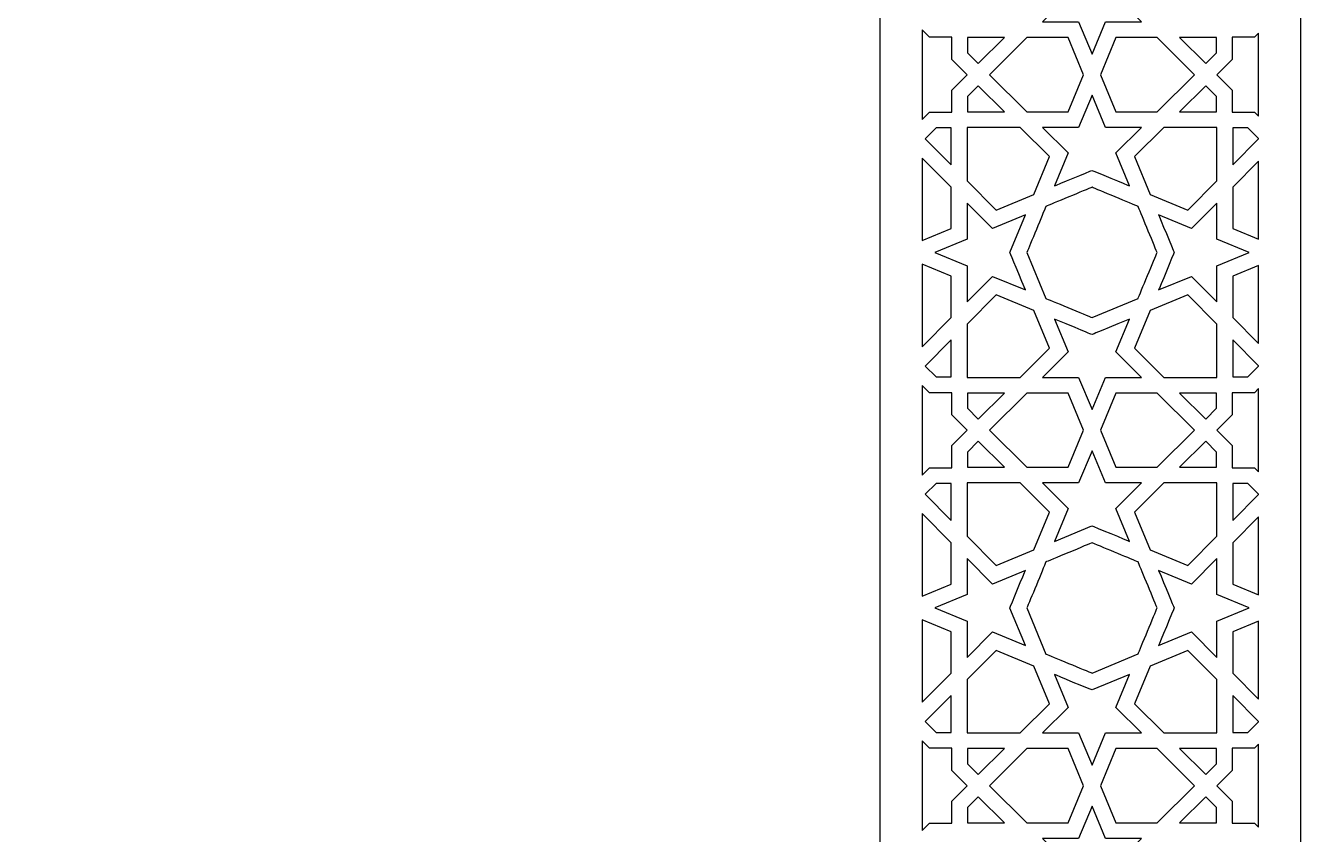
# Model space of a CAD drawing. Header units: millimetres. Extents: x -71 to 71, y -100 to 100.
# Drawn here: x 0 to 71.5, y -44.5 to 0.9 of the extents above; entities that cross this region are included whole.
import ezdxf

# ---------------------------------------------------------------- set-up
doc = ezdxf.new("R2010")
doc.units = ezdxf.units.MM
doc.header["$MEASUREMENT"] = 0
doc.layers.add('layer 1', color=7, linetype='Continuous')

msp = doc.modelspace()

# ---------------------------------------------------------------- linework, layer by layer
at = {"layer": 'layer 1', "color": 250}
for points, knots in [([(71.4703, 100.1536), (71.4703, 100.1536), (-71.4375, 100.1536), (-71.4375, 100.1536), (-71.4375, 100.1536), (-71.4375, 100.1536), (-71.4375, -99.8361), (-71.4375, -99.8361), (-71.4375, -99.8361), (-71.4375, -99.8361), (-47.8871, -99.8361), (-47.8871, -99.8361), (-47.8871, -99.8361), (-47.8871, -99.8361), (-47.8871, 29.4887), (-47.8871, 29.4887), (-47.8871, 29.4887), (-47.8871, 38.6786), (-43.8667, 47.1615), (-36.8563, 52.7622), (-36.8563, 52.7622), (-23.6283, 63.3317), (-10.5375, 62.4029), (0.0166, 75.0503), (0.0166, 75.0503), (10.5703, 62.4029), (23.6608, 63.3317), (36.8893, 52.7622), (36.8893, 52.7622), (43.8993, 47.1615), (47.9199, 38.6789), (47.9199, 29.4887), (47.9199, 29.4887), (47.9199, 29.4887), (47.9199, -99.8361), (47.9199, -99.8361), (47.9199, -99.8361), (47.9199, -99.8361), (71.4703, -99.8361), (71.4703, -99.8361), (71.4703, -99.8361), (71.4703, -99.8361), (71.4703, 100.1536), (71.4703, 100.1536)], [0, 0, 0, 0, 0.0833333, 0.0833333, 0.0833333, 0.0833333, 0.1666667, 0.1666667, 0.1666667, 0.1666667, 0.25, 0.25, 0.25, 0.25, 0.3333333, 0.3333333, 0.3333333, 0.3333333, 0.4166667, 0.4166667, 0.4166667, 0.4166667, 0.5, 0.5, 0.5, 0.5, 0.5833333, 0.5833333, 0.5833333, 0.5833333, 0.6666667, 0.6666667, 0.6666667, 0.6666667, 0.75, 0.75, 0.75, 0.75, 0.8333333, 0.8333333, 0.8333333, 0.8333333, 1, 1, 1, 1]), ([(60.5353, 1.0633), (60.5353, 1.0633), (59.7856, -0.7458), (59.7856, -0.7458), (59.7856, -0.7458), (59.7856, -0.7458), (59.0363, 1.0633), (59.0363, 1.0633), (59.0363, 1.0633), (59.0363, 1.0633), (57.0152, 1.0633), (57.0152, 1.0633), (57.0152, 1.0633), (57.0152, 1.0633), (58.4468, 2.4878), (58.4468, 2.4878), (58.4468, 2.4878), (58.4468, 2.4878), (57.6806, 4.3339), (57.6806, 4.3339), (57.6806, 4.3339), (57.7575, 4.3021), (59.7179, 3.4819), (59.7997, 3.4675), (59.7997, 3.4675), (59.8978, 3.5087), (61.788, 4.2912), (61.891, 4.3339), (61.891, 4.3339), (61.891, 4.3339), (61.1247, 2.4878), (61.1247, 2.4878), (61.1247, 2.4878), (61.1247, 2.4878), (62.556, 1.0633), (62.556, 1.0633), (62.556, 1.0633), (62.556, 1.0633), (60.5353, 1.0633), (60.5353, 1.0633)], [0, 0, 0, 0, 0.0909091, 0.0909091, 0.0909091, 0.0909091, 0.1818182, 0.1818182, 0.1818182, 0.1818182, 0.2727273, 0.2727273, 0.2727273, 0.2727273, 0.3636364, 0.3636364, 0.3636364, 0.3636364, 0.4545455, 0.4545455, 0.4545455, 0.4545455, 0.5454545, 0.5454545, 0.5454545, 0.5454545, 0.6363636, 0.6363636, 0.6363636, 0.6363636, 0.7272727, 0.7272727, 0.7272727, 0.7272727, 0.8181818, 0.8181818, 0.8181818, 0.8181818, 1, 1, 1, 1]), ([(52.789, -1.8979), (52.789, -1.8979), (51.9218, -2.7573), (51.9218, -2.7573), (51.9218, -2.7573), (51.9218, -2.7573), (51.9218, -3.9998), (51.9218, -3.9998), (51.9218, -3.9998), (51.9218, -3.9998), (50.6794, -3.9998), (50.6794, -3.9998), (50.6794, -3.9998), (50.6794, -3.9998), (50.2719, -4.4108), (50.2719, -4.4108), (50.2719, -4.4108), (50.2719, -4.4108), (50.2719, 0.6149), (50.2719, 0.6149), (50.2719, 0.6149), (50.2719, 0.6149), (50.6794, 0.2039), (50.6794, 0.2039), (50.6794, 0.2039), (50.6794, 0.2039), (51.9218, 0.2039), (51.9218, 0.2039), (51.9218, 0.2039), (51.9218, 0.2039), (51.9218, -1.0396), (51.9218, -1.0396), (51.9218, -1.0396), (51.9218, -1.0396), (52.789, -1.8979), (52.789, -1.8979)], [0, 0, 0, 0, 0.1, 0.1, 0.1, 0.1, 0.2, 0.2, 0.2, 0.2, 0.3, 0.3, 0.3, 0.3, 0.4, 0.4, 0.4, 0.4, 0.5, 0.5, 0.5, 0.5, 0.6, 0.6, 0.6, 0.6, 0.7, 0.7, 0.7, 0.7, 0.8, 0.8, 0.8, 0.8, 1, 1, 1, 1]), ([(52.8038, 0.181), (52.8038, 0.181), (54.8799, 0.181), (54.8799, 0.181), (54.8799, 0.181), (54.8799, 0.181), (53.4137, -1.2777), (53.4137, -1.2777), (53.4137, -1.2777), (53.4137, -1.2777), (52.8038, -0.672), (52.8038, -0.672), (52.8038, -0.672), (52.8038, -0.672), (52.8038, 0.181), (52.8038, 0.181)], [0, 0, 0, 0, 0.2, 0.2, 0.2, 0.2, 0.4, 0.4, 0.4, 0.4, 0.6, 0.6, 0.6, 0.6, 1, 1, 1, 1]), ([(58.4475, 0.181), (58.4475, 0.181), (59.309, -1.8986), (59.309, -1.8986), (59.309, -1.8986), (59.309, -1.8986), (58.4475, -3.9779), (58.4475, -3.9779), (58.4475, -3.9779), (58.4475, -3.9779), (56.1301, -3.9779), (56.1301, -3.9779), (56.1301, -3.9779), (56.1301, -3.9779), (54.0403, -1.8986), (54.0403, -1.8986), (54.0403, -1.8986), (54.0403, -1.8986), (56.1301, 0.181), (56.1301, 0.181), (56.1301, 0.181), (56.1301, 0.181), (58.4475, 0.181), (58.4475, 0.181)], [0, 0, 0, 0, 0.1428571, 0.1428571, 0.1428571, 0.1428571, 0.2857143, 0.2857143, 0.2857143, 0.2857143, 0.4285714, 0.4285714, 0.4285714, 0.4285714, 0.5714286, 0.5714286, 0.5714286, 0.5714286, 0.7142857, 0.7142857, 0.7142857, 0.7142857, 1, 1, 1, 1]), ([(61.124, -3.9779), (61.124, -3.9779), (60.2626, -1.8986), (60.2626, -1.8986), (60.2626, -1.8986), (60.2626, -1.8986), (61.124, 0.181), (61.124, 0.181), (61.124, 0.181), (61.124, 0.181), (63.4414, 0.181), (63.4414, 0.181), (63.4414, 0.181), (63.4414, 0.181), (65.5313, -1.8986), (65.5313, -1.8986), (65.5313, -1.8986), (65.5313, -1.8986), (63.4414, -3.9779), (63.4414, -3.9779), (63.4414, -3.9779), (63.4414, -3.9779), (61.124, -3.9779), (61.124, -3.9779)], [0, 0, 0, 0, 0.1428571, 0.1428571, 0.1428571, 0.1428571, 0.2857143, 0.2857143, 0.2857143, 0.2857143, 0.4285714, 0.4285714, 0.4285714, 0.4285714, 0.5714286, 0.5714286, 0.5714286, 0.5714286, 0.7142857, 0.7142857, 0.7142857, 0.7142857, 1, 1, 1, 1]), ([(66.7674, 0.181), (66.7674, 0.181), (66.7674, -0.672), (66.7674, -0.672), (66.7674, -0.672), (66.7674, -0.672), (66.1564, -1.2777), (66.1564, -1.2777), (66.1564, -1.2777), (66.1564, -1.2777), (64.6913, 0.181), (64.6913, 0.181), (64.6913, 0.181), (64.6913, 0.181), (66.7674, 0.181), (66.7674, 0.181)], [0, 0, 0, 0, 0.2, 0.2, 0.2, 0.2, 0.4, 0.4, 0.4, 0.4, 0.6, 0.6, 0.6, 0.6, 1, 1, 1, 1]), ([(66.7822, -1.8979), (66.7822, -1.8979), (67.6487, -1.0396), (67.6487, -1.0396), (67.6487, -1.0396), (67.6487, -1.0396), (67.6487, 0.2039), (67.6487, 0.2039), (67.6487, 0.2039), (67.6487, 0.2039), (68.8926, 0.2039), (68.8926, 0.2039), (68.8926, 0.2039), (68.8926, 0.2039), (69.1187, 0.4325), (69.1187, 0.4325), (69.1187, 0.4325), (69.1187, 0.4325), (69.1187, -4.2291), (69.1187, -4.2291), (69.1187, -4.2291), (69.1187, -4.2291), (68.8926, -3.9998), (68.8926, -3.9998), (68.8926, -3.9998), (68.8926, -3.9998), (67.6487, -3.9998), (67.6487, -3.9998), (67.6487, -3.9998), (67.6487, -3.9998), (67.6487, -2.7573), (67.6487, -2.7573), (67.6487, -2.7573), (67.6487, -2.7573), (66.7822, -1.8979), (66.7822, -1.8979)], [0, 0, 0, 0, 0.1, 0.1, 0.1, 0.1, 0.2, 0.2, 0.2, 0.2, 0.3, 0.3, 0.3, 0.3, 0.4, 0.4, 0.4, 0.4, 0.5, 0.5, 0.5, 0.5, 0.6, 0.6, 0.6, 0.6, 0.7, 0.7, 0.7, 0.7, 0.8, 0.8, 0.8, 0.8, 1, 1, 1, 1]), ([(52.8038, -3.9779), (52.8038, -3.9779), (52.8038, -3.1238), (52.8038, -3.1238), (52.8038, -3.1238), (52.8038, -3.1238), (53.4137, -2.5192), (53.4137, -2.5192), (53.4137, -2.5192), (53.4137, -2.5192), (54.8799, -3.9779), (54.8799, -3.9779), (54.8799, -3.9779), (54.8799, -3.9779), (52.8038, -3.9779), (52.8038, -3.9779)], [0, 0, 0, 0, 0.2, 0.2, 0.2, 0.2, 0.4, 0.4, 0.4, 0.4, 0.6, 0.6, 0.6, 0.6, 1, 1, 1, 1]), ([(64.6913, -3.9779), (64.6913, -3.9779), (66.1564, -2.5192), (66.1564, -2.5192), (66.1564, -2.5192), (66.1564, -2.5192), (66.7674, -3.1238), (66.7674, -3.1238), (66.7674, -3.1238), (66.7674, -3.1238), (66.7674, -3.9779), (66.7674, -3.9779), (66.7674, -3.9779), (66.7674, -3.9779), (64.6913, -3.9779), (64.6913, -3.9779)], [0, 0, 0, 0, 0.2, 0.2, 0.2, 0.2, 0.4, 0.4, 0.4, 0.4, 0.6, 0.6, 0.6, 0.6, 1, 1, 1, 1]), ([(59.7704, -7.2637), (59.6829, -7.3007), (57.7705, -8.0938), (57.6806, -8.1308), (57.6806, -8.1308), (57.6806, -8.1308), (58.4468, -6.2837), (58.4468, -6.2837), (58.4468, -6.2837), (58.4468, -6.2837), (57.0152, -4.8591), (57.0152, -4.8591), (57.0152, -4.8591), (57.0152, -4.8591), (59.0363, -4.8591), (59.0363, -4.8591), (59.0363, -4.8591), (59.0363, -4.8591), (59.7856, -3.0501), (59.7856, -3.0501), (59.7856, -3.0501), (59.7856, -3.0501), (60.5353, -4.8591), (60.5353, -4.8591), (60.5353, -4.8591), (60.5353, -4.8591), (62.556, -4.8591), (62.556, -4.8591), (62.556, -4.8591), (62.556, -4.8591), (61.1247, -6.2837), (61.1247, -6.2837), (61.1247, -6.2837), (61.1247, -6.2837), (61.891, -8.1308), (61.891, -8.1308), (61.891, -8.1308), (61.8123, -8.0984), (59.8547, -7.2778), (59.7704, -7.2637)], [0, 0, 0, 0, 0.0909091, 0.0909091, 0.0909091, 0.0909091, 0.1818182, 0.1818182, 0.1818182, 0.1818182, 0.2727273, 0.2727273, 0.2727273, 0.2727273, 0.3636364, 0.3636364, 0.3636364, 0.3636364, 0.4545455, 0.4545455, 0.4545455, 0.4545455, 0.5454545, 0.5454545, 0.5454545, 0.5454545, 0.6363636, 0.6363636, 0.6363636, 0.6363636, 0.7272727, 0.7272727, 0.7272727, 0.7272727, 0.8181818, 0.8181818, 0.8181818, 0.8181818, 1, 1, 1, 1]), ([(51.9, -4.8807), (51.9, -4.8807), (51.9, -6.9571), (51.9, -6.9571), (51.9, -6.9571), (51.9, -6.9571), (50.4412, -5.4917), (50.4412, -5.4917), (50.4412, -5.4917), (50.4412, -5.4917), (51.0466, -4.8807), (51.0466, -4.8807), (51.0466, -4.8807), (51.0466, -4.8807), (51.9, -4.8807), (51.9, -4.8807)], [0, 0, 0, 0, 0.2, 0.2, 0.2, 0.2, 0.4, 0.4, 0.4, 0.4, 0.6, 0.6, 0.6, 0.6, 1, 1, 1, 1]), ([(56.5284, -8.6067), (56.5284, -8.6067), (54.4142, -9.4837), (54.4142, -9.4837), (54.4142, -9.4837), (54.4142, -9.4837), (52.7808, -7.8436), (52.7808, -7.8436), (52.7808, -7.8436), (52.7808, -7.8436), (52.7808, -4.8591), (52.7808, -4.8591), (52.7808, -4.8591), (52.7808, -4.8591), (55.7668, -4.8591), (55.7668, -4.8591), (55.7668, -4.8591), (55.7668, -4.8591), (57.4068, -6.4911), (57.4068, -6.4911), (57.4068, -6.4911), (57.4068, -6.4911), (56.5284, -8.6067), (56.5284, -8.6067)], [0, 0, 0, 0, 0.1428571, 0.1428571, 0.1428571, 0.1428571, 0.2857143, 0.2857143, 0.2857143, 0.2857143, 0.4285714, 0.4285714, 0.4285714, 0.4285714, 0.5714286, 0.5714286, 0.5714286, 0.5714286, 0.7142857, 0.7142857, 0.7142857, 0.7142857, 1, 1, 1, 1]), ([(63.0417, -8.6067), (63.0417, -8.6067), (62.1644, -6.4911), (62.1644, -6.4911), (62.1644, -6.4911), (62.1644, -6.4911), (63.8048, -4.8591), (63.8048, -4.8591), (63.8048, -4.8591), (63.8048, -4.8591), (66.7893, -4.8591), (66.7893, -4.8591), (66.7893, -4.8591), (66.7893, -4.8591), (66.7893, -7.8436), (66.7893, -7.8436), (66.7893, -7.8436), (66.7893, -7.8436), (65.1574, -9.4837), (65.1574, -9.4837), (65.1574, -9.4837), (65.1574, -9.4837), (63.0417, -8.6067), (63.0417, -8.6067)], [0, 0, 0, 0, 0.1428571, 0.1428571, 0.1428571, 0.1428571, 0.2857143, 0.2857143, 0.2857143, 0.2857143, 0.4285714, 0.4285714, 0.4285714, 0.4285714, 0.5714286, 0.5714286, 0.5714286, 0.5714286, 0.7142857, 0.7142857, 0.7142857, 0.7142857, 1, 1, 1, 1]), ([(67.6716, -4.8807), (67.6716, -4.8807), (68.5246, -4.8807), (68.5246, -4.8807), (68.5246, -4.8807), (68.5246, -4.8807), (69.1187, -5.4804), (69.1187, -5.4804), (69.1187, -5.4804), (69.1187, -5.4804), (69.1187, -5.5023), (69.1187, -5.5023), (69.1187, -5.5023), (69.1187, -5.5023), (67.6716, -6.9571), (67.6716, -6.9571), (67.6716, -6.9571), (67.6716, -6.9571), (67.6716, -4.8807), (67.6716, -4.8807)], [0, 0, 0, 0, 0.1666667, 0.1666667, 0.1666667, 0.1666667, 0.3333333, 0.3333333, 0.3333333, 0.3333333, 0.5, 0.5, 0.5, 0.5, 0.6666667, 0.6666667, 0.6666667, 0.6666667, 1, 1, 1, 1]), ([(50.2719, -11.1993), (50.2719, -11.1993), (50.2719, -6.5712), (50.2719, -6.5712), (50.2719, -6.5712), (50.2719, -6.5712), (51.9, -8.207), (51.9, -8.207), (51.9, -8.207), (51.9, -8.207), (51.9, -10.5244), (51.9, -10.5244), (51.9, -10.5244), (51.9, -10.5244), (50.2719, -11.1993), (50.2719, -11.1993)], [0, 0, 0, 0, 0.2, 0.2, 0.2, 0.2, 0.4, 0.4, 0.4, 0.4, 0.6, 0.6, 0.6, 0.6, 1, 1, 1, 1]), ([(69.1187, -6.7525), (69.1187, -6.7525), (69.1187, -11.1245), (69.1187, -11.1245), (69.1187, -11.1245), (69.1187, -11.1245), (67.6716, -10.5244), (67.6716, -10.5244), (67.6716, -10.5244), (67.6716, -10.5244), (67.6716, -8.207), (67.6716, -8.207), (67.6716, -8.207), (67.6716, -8.207), (69.1187, -6.7525), (69.1187, -6.7525)], [0, 0, 0, 0, 0.2, 0.2, 0.2, 0.2, 0.4, 0.4, 0.4, 0.4, 0.6, 0.6, 0.6, 0.6, 1, 1, 1, 1]), ([(62.3658, -14.4448), (62.3658, -14.4448), (59.7856, -15.5145), (59.7856, -15.5145), (59.7856, -15.5145), (59.5542, -15.4185), (57.2781, -14.4745), (57.204, -14.4438), (57.204, -14.4438), (57.204, -14.4438), (56.1329, -11.859), (56.1329, -11.859), (56.1329, -11.859), (56.2917, -11.4935), (57.0477, -9.6675), (57.1983, -9.2847), (57.1983, -9.2847), (57.4566, -9.1768), (59.5013, -8.3291), (59.7856, -8.2123), (59.7856, -8.2123), (60.0728, -8.3298), (62.0995, -9.1704), (62.369, -9.2833), (62.369, -9.2833), (62.4484, -9.4844), (63.2262, -11.3548), (63.4361, -11.8628), (63.4361, -11.8628), (63.3183, -12.15), (62.4822, -14.1668), (62.3658, -14.4448)], [0, 0, 0, 0, 0.1111111, 0.1111111, 0.1111111, 0.1111111, 0.2222222, 0.2222222, 0.2222222, 0.2222222, 0.3333333, 0.3333333, 0.3333333, 0.3333333, 0.4444444, 0.4444444, 0.4444444, 0.4444444, 0.5555556, 0.5555556, 0.5555556, 0.5555556, 0.6666667, 0.6666667, 0.6666667, 0.6666667, 0.7777778, 0.7777778, 0.7777778, 0.7777778, 1, 1, 1, 1]), ([(50.9722, -11.8628), (50.9722, -11.8628), (52.7808, -11.1146), (52.7808, -11.1146), (52.7808, -11.1146), (52.7808, -11.1146), (52.7808, -9.0925), (52.7808, -9.0925), (52.7808, -9.0925), (52.7808, -9.0925), (54.2054, -10.5237), (54.2054, -10.5237), (54.2054, -10.5237), (54.2054, -10.5237), (56.0529, -9.7575), (56.0529, -9.7575), (56.0529, -9.7575), (56.0529, -9.7575), (55.1804, -11.8625), (55.1804, -11.8625), (55.1804, -11.8625), (55.1804, -11.8625), (55.4877, -12.6047), (56.0529, -13.9679), (56.0529, -13.9679), (56.0529, -13.9679), (54.2054, -13.2031), (54.2054, -13.2031), (54.2054, -13.2031), (54.2054, -13.2031), (52.7808, -14.6332), (52.7808, -14.6332), (52.7808, -14.6332), (52.7808, -14.6332), (52.7808, -12.6121), (52.7808, -12.6121), (52.7808, -12.6121), (52.7808, -12.6121), (50.9722, -11.8628), (50.9722, -11.8628)], [0, 0, 0, 0, 0.0909091, 0.0909091, 0.0909091, 0.0909091, 0.1818182, 0.1818182, 0.1818182, 0.1818182, 0.2727273, 0.2727273, 0.2727273, 0.2727273, 0.3636364, 0.3636364, 0.3636364, 0.3636364, 0.4545455, 0.4545455, 0.4545455, 0.4545455, 0.5454545, 0.5454545, 0.5454545, 0.5454545, 0.6363636, 0.6363636, 0.6363636, 0.6363636, 0.7272727, 0.7272727, 0.7272727, 0.7272727, 0.8181818, 0.8181818, 0.8181818, 0.8181818, 1, 1, 1, 1]), ([(68.598, -11.8628), (68.598, -11.8628), (66.7893, -12.6121), (66.7893, -12.6121), (66.7893, -12.6121), (66.7893, -12.6121), (66.7893, -14.6332), (66.7893, -14.6332), (66.7893, -14.6332), (66.7893, -14.6332), (65.3648, -13.2027), (65.3648, -13.2027), (65.3648, -13.2027), (65.3648, -13.2027), (63.5187, -13.9679), (63.5187, -13.9679), (63.5187, -13.9679), (63.5519, -13.8881), (64.3707, -11.9334), (64.3851, -11.848), (64.3851, -11.848), (64.3449, -11.7531), (63.5603, -9.8584), (63.5187, -9.7575), (63.5187, -9.7575), (63.5187, -9.7575), (65.3648, -10.5237), (65.3648, -10.5237), (65.3648, -10.5237), (65.3648, -10.5237), (66.7893, -9.0925), (66.7893, -9.0925), (66.7893, -9.0925), (66.7893, -9.0925), (66.7893, -11.1146), (66.7893, -11.1146), (66.7893, -11.1146), (66.7893, -11.1146), (68.598, -11.8628), (68.598, -11.8628)], [0, 0, 0, 0, 0.0909091, 0.0909091, 0.0909091, 0.0909091, 0.1818182, 0.1818182, 0.1818182, 0.1818182, 0.2727273, 0.2727273, 0.2727273, 0.2727273, 0.3636364, 0.3636364, 0.3636364, 0.3636364, 0.4545455, 0.4545455, 0.4545455, 0.4545455, 0.5454545, 0.5454545, 0.5454545, 0.5454545, 0.6363636, 0.6363636, 0.6363636, 0.6363636, 0.7272727, 0.7272727, 0.7272727, 0.7272727, 0.8181818, 0.8181818, 0.8181818, 0.8181818, 1, 1, 1, 1]), ([(50.2719, -17.1542), (50.2719, -17.1542), (50.2719, -12.5275), (50.2719, -12.5275), (50.2719, -12.5275), (50.2719, -12.5275), (51.9, -13.2009), (51.9, -13.2009), (51.9, -13.2009), (51.9, -13.2009), (51.9, -15.5183), (51.9, -15.5183), (51.9, -15.5183), (51.9, -15.5183), (50.2719, -17.1542), (50.2719, -17.1542)], [0, 0, 0, 0, 0.2, 0.2, 0.2, 0.2, 0.4, 0.4, 0.4, 0.4, 0.6, 0.6, 0.6, 0.6, 1, 1, 1, 1]), ([(69.1187, -12.6023), (69.1187, -12.6023), (69.1187, -16.9739), (69.1187, -16.9739), (69.1187, -16.9739), (69.1187, -16.9739), (67.6716, -15.5183), (67.6716, -15.5183), (67.6716, -15.5183), (67.6716, -15.5183), (67.6716, -13.2009), (67.6716, -13.2009), (67.6716, -13.2009), (67.6716, -13.2009), (69.1187, -12.6023), (69.1187, -12.6023)], [0, 0, 0, 0, 0.2, 0.2, 0.2, 0.2, 0.4, 0.4, 0.4, 0.4, 0.6, 0.6, 0.6, 0.6, 1, 1, 1, 1]), ([(56.5302, -15.1204), (56.5302, -15.1204), (57.4068, -17.2353), (57.4068, -17.2353), (57.4068, -17.2353), (57.4068, -17.2353), (55.7668, -18.8676), (55.7668, -18.8676), (55.7668, -18.8676), (55.7668, -18.8676), (52.7808, -18.8676), (52.7808, -18.8676), (52.7808, -18.8676), (52.7808, -18.8676), (52.7808, -15.8831), (52.7808, -15.8831), (52.7808, -15.8831), (52.7808, -15.8831), (54.4142, -14.2427), (54.4142, -14.2427), (54.4142, -14.2427), (54.4142, -14.2427), (56.5302, -15.1204), (56.5302, -15.1204)], [0, 0, 0, 0, 0.1428571, 0.1428571, 0.1428571, 0.1428571, 0.2857143, 0.2857143, 0.2857143, 0.2857143, 0.4285714, 0.4285714, 0.4285714, 0.4285714, 0.5714286, 0.5714286, 0.5714286, 0.5714286, 0.7142857, 0.7142857, 0.7142857, 0.7142857, 1, 1, 1, 1]), ([(63.0414, -15.1204), (63.0414, -15.1204), (65.1574, -14.2427), (65.1574, -14.2427), (65.1574, -14.2427), (65.1574, -14.2427), (66.7893, -15.8831), (66.7893, -15.8831), (66.7893, -15.8831), (66.7893, -15.8831), (66.7893, -18.8676), (66.7893, -18.8676), (66.7893, -18.8676), (66.7893, -18.8676), (63.8048, -18.8676), (63.8048, -18.8676), (63.8048, -18.8676), (63.8048, -18.8676), (62.1644, -17.2353), (62.1644, -17.2353), (62.1644, -17.2353), (62.1644, -17.2353), (63.0414, -15.1204), (63.0414, -15.1204)], [0, 0, 0, 0, 0.1428571, 0.1428571, 0.1428571, 0.1428571, 0.2857143, 0.2857143, 0.2857143, 0.2857143, 0.4285714, 0.4285714, 0.4285714, 0.4285714, 0.5714286, 0.5714286, 0.5714286, 0.5714286, 0.7142857, 0.7142857, 0.7142857, 0.7142857, 1, 1, 1, 1]), ([(60.5353, -18.8676), (60.5353, -18.8676), (59.7856, -20.6763), (59.7856, -20.6763), (59.7856, -20.6763), (59.7856, -20.6763), (59.0363, -18.8676), (59.0363, -18.8676), (59.0363, -18.8676), (59.0363, -18.8676), (57.0152, -18.8676), (57.0152, -18.8676), (57.0152, -18.8676), (57.0152, -18.8676), (58.4468, -17.4431), (58.4468, -17.4431), (58.4468, -17.4431), (58.4468, -17.4431), (57.6806, -15.5956), (57.6806, -15.5956), (57.6806, -15.5956), (59.6995, -16.4324), (59.6075, -16.3943), (59.7856, -16.4694), (59.7856, -16.4694), (59.9641, -16.3943), (59.8847, -16.4267), (61.891, -15.5956), (61.891, -15.5956), (61.891, -15.5956), (61.1247, -17.4431), (61.1247, -17.4431), (61.1247, -17.4431), (61.1247, -17.4431), (62.556, -18.8676), (62.556, -18.8676), (62.556, -18.8676), (62.556, -18.8676), (60.5353, -18.8676), (60.5353, -18.8676)], [0, 0, 0, 0, 0.0909091, 0.0909091, 0.0909091, 0.0909091, 0.1818182, 0.1818182, 0.1818182, 0.1818182, 0.2727273, 0.2727273, 0.2727273, 0.2727273, 0.3636364, 0.3636364, 0.3636364, 0.3636364, 0.4545455, 0.4545455, 0.4545455, 0.4545455, 0.5454545, 0.5454545, 0.5454545, 0.5454545, 0.6363636, 0.6363636, 0.6363636, 0.6363636, 0.7272727, 0.7272727, 0.7272727, 0.7272727, 0.8181818, 0.8181818, 0.8181818, 0.8181818, 1, 1, 1, 1]), ([(51.9, -16.7686), (51.9, -16.7686), (51.9, -18.8447), (51.9, -18.8447), (51.9, -18.8447), (51.9, -18.8447), (51.0466, -18.8447), (51.0466, -18.8447), (51.0466, -18.8447), (51.0466, -18.8447), (50.4412, -18.2347), (50.4412, -18.2347), (50.4412, -18.2347), (50.4412, -18.2347), (51.9, -16.7686), (51.9, -16.7686)], [0, 0, 0, 0, 0.2, 0.2, 0.2, 0.2, 0.4, 0.4, 0.4, 0.4, 0.6, 0.6, 0.6, 0.6, 1, 1, 1, 1]), ([(67.6716, -18.8447), (67.6716, -18.8447), (67.6716, -16.7686), (67.6716, -16.7686), (67.6716, -16.7686), (67.6716, -16.7686), (69.1187, -18.2231), (69.1187, -18.2231), (69.1187, -18.2231), (69.1187, -18.2231), (69.1187, -18.2449), (69.1187, -18.2449), (69.1187, -18.2449), (69.1187, -18.2449), (68.5246, -18.8447), (68.5246, -18.8447), (68.5246, -18.8447), (68.5246, -18.8447), (67.6716, -18.8447), (67.6716, -18.8447)], [0, 0, 0, 0, 0.1666667, 0.1666667, 0.1666667, 0.1666667, 0.3333333, 0.3333333, 0.3333333, 0.3333333, 0.5, 0.5, 0.5, 0.5, 0.6666667, 0.6666667, 0.6666667, 0.6666667, 1, 1, 1, 1]), ([(52.7897, -21.8281), (52.7897, -21.8281), (51.9218, -22.6868), (51.9218, -22.6868), (51.9218, -22.6868), (51.9218, -22.6868), (51.9218, -23.9293), (51.9218, -23.9293), (51.9218, -23.9293), (51.9218, -23.9293), (50.6794, -23.9293), (50.6794, -23.9293), (50.6794, -23.9293), (50.6794, -23.9293), (50.2719, -24.3406), (50.2719, -24.3406), (50.2719, -24.3406), (50.2719, -24.3406), (50.2719, -19.3156), (50.2719, -19.3156), (50.2719, -19.3156), (50.2719, -19.3156), (50.6794, -19.727), (50.6794, -19.727), (50.6794, -19.727), (50.6794, -19.727), (51.9218, -19.727), (51.9218, -19.727), (51.9218, -19.727), (51.9218, -19.727), (51.9218, -20.9695), (51.9218, -20.9695), (51.9218, -20.9695), (51.9218, -20.9695), (52.7897, -21.8281), (52.7897, -21.8281)], [0, 0, 0, 0, 0.1, 0.1, 0.1, 0.1, 0.2, 0.2, 0.2, 0.2, 0.3, 0.3, 0.3, 0.3, 0.4, 0.4, 0.4, 0.4, 0.5, 0.5, 0.5, 0.5, 0.6, 0.6, 0.6, 0.6, 0.7, 0.7, 0.7, 0.7, 0.8, 0.8, 0.8, 0.8, 1, 1, 1, 1]), ([(52.8038, -19.7485), (52.8038, -19.7485), (54.8799, -19.7485), (54.8799, -19.7485), (54.8799, -19.7485), (54.8799, -19.7485), (53.4137, -21.2072), (53.4137, -21.2072), (53.4137, -21.2072), (53.4137, -21.2072), (52.8038, -20.6015), (52.8038, -20.6015), (52.8038, -20.6015), (52.8038, -20.6015), (52.8038, -19.7485), (52.8038, -19.7485)], [0, 0, 0, 0, 0.2, 0.2, 0.2, 0.2, 0.4, 0.4, 0.4, 0.4, 0.6, 0.6, 0.6, 0.6, 1, 1, 1, 1]), ([(58.4475, -19.7485), (58.4475, -19.7485), (59.309, -21.8281), (59.309, -21.8281), (59.309, -21.8281), (59.309, -21.8281), (58.4475, -23.9077), (58.4475, -23.9077), (58.4475, -23.9077), (58.4475, -23.9077), (56.1301, -23.9077), (56.1301, -23.9077), (56.1301, -23.9077), (56.1301, -23.9077), (54.0403, -21.8281), (54.0403, -21.8281), (54.0403, -21.8281), (54.0403, -21.8281), (56.1301, -19.7485), (56.1301, -19.7485), (56.1301, -19.7485), (56.1301, -19.7485), (58.4475, -19.7485), (58.4475, -19.7485)], [0, 0, 0, 0, 0.1428571, 0.1428571, 0.1428571, 0.1428571, 0.2857143, 0.2857143, 0.2857143, 0.2857143, 0.4285714, 0.4285714, 0.4285714, 0.4285714, 0.5714286, 0.5714286, 0.5714286, 0.5714286, 0.7142857, 0.7142857, 0.7142857, 0.7142857, 1, 1, 1, 1]), ([(61.124, -23.9077), (61.124, -23.9077), (60.2626, -21.8281), (60.2626, -21.8281), (60.2626, -21.8281), (60.2626, -21.8281), (61.124, -19.7485), (61.124, -19.7485), (61.124, -19.7485), (61.124, -19.7485), (63.4414, -19.7485), (63.4414, -19.7485), (63.4414, -19.7485), (63.4414, -19.7485), (65.5313, -21.8281), (65.5313, -21.8281), (65.5313, -21.8281), (65.5313, -21.8281), (63.4414, -23.9077), (63.4414, -23.9077), (63.4414, -23.9077), (63.4414, -23.9077), (61.124, -23.9077), (61.124, -23.9077)], [0, 0, 0, 0, 0.1428571, 0.1428571, 0.1428571, 0.1428571, 0.2857143, 0.2857143, 0.2857143, 0.2857143, 0.4285714, 0.4285714, 0.4285714, 0.4285714, 0.5714286, 0.5714286, 0.5714286, 0.5714286, 0.7142857, 0.7142857, 0.7142857, 0.7142857, 1, 1, 1, 1]), ([(66.7674, -19.7485), (66.7674, -19.7485), (66.7674, -20.6015), (66.7674, -20.6015), (66.7674, -20.6015), (66.7674, -20.6015), (66.1564, -21.2072), (66.1564, -21.2072), (66.1564, -21.2072), (66.1564, -21.2072), (64.6913, -19.7485), (64.6913, -19.7485), (64.6913, -19.7485), (64.6913, -19.7485), (66.7674, -19.7485), (66.7674, -19.7485)], [0, 0, 0, 0, 0.2, 0.2, 0.2, 0.2, 0.4, 0.4, 0.4, 0.4, 0.6, 0.6, 0.6, 0.6, 1, 1, 1, 1]), ([(66.7815, -21.8281), (66.7815, -21.8281), (67.6487, -20.9695), (67.6487, -20.9695), (67.6487, -20.9695), (67.6487, -20.9695), (67.6487, -19.727), (67.6487, -19.727), (67.6487, -19.727), (67.6487, -19.727), (68.8926, -19.727), (68.8926, -19.727), (68.8926, -19.727), (68.8926, -19.727), (69.1187, -19.4977), (69.1187, -19.4977), (69.1187, -19.4977), (69.1187, -19.4977), (69.1187, -24.1586), (69.1187, -24.1586), (69.1187, -24.1586), (69.1187, -24.1586), (68.8926, -23.9293), (68.8926, -23.9293), (68.8926, -23.9293), (68.8926, -23.9293), (67.6487, -23.9293), (67.6487, -23.9293), (67.6487, -23.9293), (67.6487, -23.9293), (67.6487, -22.6868), (67.6487, -22.6868), (67.6487, -22.6868), (67.6487, -22.6868), (66.7815, -21.8281), (66.7815, -21.8281)], [0, 0, 0, 0, 0.1, 0.1, 0.1, 0.1, 0.2, 0.2, 0.2, 0.2, 0.3, 0.3, 0.3, 0.3, 0.4, 0.4, 0.4, 0.4, 0.5, 0.5, 0.5, 0.5, 0.6, 0.6, 0.6, 0.6, 0.7, 0.7, 0.7, 0.7, 0.8, 0.8, 0.8, 0.8, 1, 1, 1, 1]), ([(52.8038, -23.9077), (52.8038, -23.9077), (52.8038, -23.0544), (52.8038, -23.0544), (52.8038, -23.0544), (52.8038, -23.0544), (53.4137, -22.4486), (53.4137, -22.4486), (53.4137, -22.4486), (53.4137, -22.4486), (54.8799, -23.9077), (54.8799, -23.9077), (54.8799, -23.9077), (54.8799, -23.9077), (52.8038, -23.9077), (52.8038, -23.9077)], [0, 0, 0, 0, 0.2, 0.2, 0.2, 0.2, 0.4, 0.4, 0.4, 0.4, 0.6, 0.6, 0.6, 0.6, 1, 1, 1, 1]), ([(64.6913, -23.9077), (64.6913, -23.9077), (66.1564, -22.4486), (66.1564, -22.4486), (66.1564, -22.4486), (66.1564, -22.4486), (66.7674, -23.0544), (66.7674, -23.0544), (66.7674, -23.0544), (66.7674, -23.0544), (66.7674, -23.9077), (66.7674, -23.9077), (66.7674, -23.9077), (66.7674, -23.9077), (64.6913, -23.9077), (64.6913, -23.9077)], [0, 0, 0, 0, 0.2, 0.2, 0.2, 0.2, 0.4, 0.4, 0.4, 0.4, 0.6, 0.6, 0.6, 0.6, 1, 1, 1, 1]), ([(59.7722, -27.1935), (59.7722, -27.1935), (57.6806, -28.0606), (57.6806, -28.0606), (57.6806, -28.0606), (57.6806, -28.0606), (58.4468, -26.2131), (58.4468, -26.2131), (58.4468, -26.2131), (58.4468, -26.2131), (57.0152, -24.7886), (57.0152, -24.7886), (57.0152, -24.7886), (57.0152, -24.7886), (59.0363, -24.7886), (59.0363, -24.7886), (59.0363, -24.7886), (59.0363, -24.7886), (59.7856, -22.9796), (59.7856, -22.9796), (59.7856, -22.9796), (59.7856, -22.9796), (60.5353, -24.7886), (60.5353, -24.7886), (60.5353, -24.7886), (60.5353, -24.7886), (62.556, -24.7886), (62.556, -24.7886), (62.556, -24.7886), (62.556, -24.7886), (61.1247, -26.2131), (61.1247, -26.2131), (61.1247, -26.2131), (61.1247, -26.2131), (61.891, -28.0606), (61.891, -28.0606), (61.891, -28.0606), (61.8208, -28.0314), (59.847, -27.2076), (59.7722, -27.1935)], [0, 0, 0, 0, 0.0909091, 0.0909091, 0.0909091, 0.0909091, 0.1818182, 0.1818182, 0.1818182, 0.1818182, 0.2727273, 0.2727273, 0.2727273, 0.2727273, 0.3636364, 0.3636364, 0.3636364, 0.3636364, 0.4545455, 0.4545455, 0.4545455, 0.4545455, 0.5454545, 0.5454545, 0.5454545, 0.5454545, 0.6363636, 0.6363636, 0.6363636, 0.6363636, 0.7272727, 0.7272727, 0.7272727, 0.7272727, 0.8181818, 0.8181818, 0.8181818, 0.8181818, 1, 1, 1, 1]), ([(51.9, -24.8116), (51.9, -24.8116), (51.9, -26.8877), (51.9, -26.8877), (51.9, -26.8877), (51.9, -26.8877), (50.4412, -25.4215), (50.4412, -25.4215), (50.4412, -25.4215), (50.4412, -25.4215), (51.0466, -24.8116), (51.0466, -24.8116), (51.0466, -24.8116), (51.0466, -24.8116), (51.9, -24.8116), (51.9, -24.8116)], [0, 0, 0, 0, 0.2, 0.2, 0.2, 0.2, 0.4, 0.4, 0.4, 0.4, 0.6, 0.6, 0.6, 0.6, 1, 1, 1, 1]), ([(56.5284, -28.5376), (56.5284, -28.5376), (54.4142, -29.4132), (54.4142, -29.4132), (54.4142, -29.4132), (54.4142, -29.4132), (52.7808, -27.7745), (52.7808, -27.7745), (52.7808, -27.7745), (52.7808, -27.7745), (52.7808, -24.7886), (52.7808, -24.7886), (52.7808, -24.7886), (52.7808, -24.7886), (55.7668, -24.7886), (55.7668, -24.7886), (55.7668, -24.7886), (55.7668, -24.7886), (57.4068, -26.422), (57.4068, -26.422), (57.4068, -26.422), (57.4068, -26.422), (56.5284, -28.5376), (56.5284, -28.5376)], [0, 0, 0, 0, 0.1428571, 0.1428571, 0.1428571, 0.1428571, 0.2857143, 0.2857143, 0.2857143, 0.2857143, 0.4285714, 0.4285714, 0.4285714, 0.4285714, 0.5714286, 0.5714286, 0.5714286, 0.5714286, 0.7142857, 0.7142857, 0.7142857, 0.7142857, 1, 1, 1, 1]), ([(63.0417, -28.5362), (63.0417, -28.5362), (62.1644, -26.422), (62.1644, -26.422), (62.1644, -26.422), (62.1644, -26.422), (63.8048, -24.7886), (63.8048, -24.7886), (63.8048, -24.7886), (63.8048, -24.7886), (66.7893, -24.7886), (66.7893, -24.7886), (66.7893, -24.7886), (66.7893, -24.7886), (66.7893, -27.7745), (66.7893, -27.7745), (66.7893, -27.7745), (66.7893, -27.7745), (65.1574, -29.4132), (65.1574, -29.4132), (65.1574, -29.4132), (65.1574, -29.4132), (63.0417, -28.5362), (63.0417, -28.5362)], [0, 0, 0, 0, 0.1428571, 0.1428571, 0.1428571, 0.1428571, 0.2857143, 0.2857143, 0.2857143, 0.2857143, 0.4285714, 0.4285714, 0.4285714, 0.4285714, 0.5714286, 0.5714286, 0.5714286, 0.5714286, 0.7142857, 0.7142857, 0.7142857, 0.7142857, 1, 1, 1, 1]), ([(67.6716, -24.8116), (67.6716, -24.8116), (68.5246, -24.8116), (68.5246, -24.8116), (68.5246, -24.8116), (68.5246, -24.8116), (69.1187, -25.4109), (69.1187, -25.4109), (69.1187, -25.4109), (69.1187, -25.4109), (69.1187, -25.4331), (69.1187, -25.4331), (69.1187, -25.4331), (69.1187, -25.4331), (67.6716, -26.8877), (67.6716, -26.8877), (67.6716, -26.8877), (67.6716, -26.8877), (67.6716, -24.8116), (67.6716, -24.8116)], [0, 0, 0, 0, 0.1666667, 0.1666667, 0.1666667, 0.1666667, 0.3333333, 0.3333333, 0.3333333, 0.3333333, 0.5, 0.5, 0.5, 0.5, 0.6666667, 0.6666667, 0.6666667, 0.6666667, 1, 1, 1, 1]), ([(50.2719, -31.1287), (50.2719, -31.1287), (50.2719, -26.5021), (50.2719, -26.5021), (50.2719, -26.5021), (50.2719, -26.5021), (51.9, -28.1379), (51.9, -28.1379), (51.9, -28.1379), (51.9, -28.1379), (51.9, -30.4553), (51.9, -30.4553), (51.9, -30.4553), (51.9, -30.4553), (50.2719, -31.1287), (50.2719, -31.1287)], [0, 0, 0, 0, 0.2, 0.2, 0.2, 0.2, 0.4, 0.4, 0.4, 0.4, 0.6, 0.6, 0.6, 0.6, 1, 1, 1, 1]), ([(69.1187, -26.682), (69.1187, -26.682), (69.1187, -31.054), (69.1187, -31.054), (69.1187, -31.054), (69.1187, -31.054), (67.6716, -30.4553), (67.6716, -30.4553), (67.6716, -30.4553), (67.6716, -30.4553), (67.6716, -28.1379), (67.6716, -28.1379), (67.6716, -28.1379), (67.6716, -28.1379), (69.1187, -26.682), (69.1187, -26.682)], [0, 0, 0, 0, 0.2, 0.2, 0.2, 0.2, 0.4, 0.4, 0.4, 0.4, 0.6, 0.6, 0.6, 0.6, 1, 1, 1, 1]), ([(62.3662, -34.3743), (62.3662, -34.3743), (59.7856, -35.4439), (59.7856, -35.4439), (59.7856, -35.4439), (59.4974, -35.3247), (57.4301, -34.4681), (57.2043, -34.3754), (57.2043, -34.3754), (57.2043, -34.3754), (56.1333, -31.7906), (56.1333, -31.7906), (56.1333, -31.7906), (56.2885, -31.4325), (57.0463, -29.5987), (57.198, -29.2146), (57.198, -29.2146), (57.2671, -29.186), (59.702, -28.1767), (59.7856, -28.1421), (59.7856, -28.1421), (60.4816, -28.4307), (62.1062, -29.1038), (62.369, -29.2132), (62.369, -29.2132), (62.4448, -29.4058), (63.191, -31.2), (63.4361, -31.7937), (63.4361, -31.7937), (63.3187, -32.0802), (62.4826, -34.0963), (62.3662, -34.3743)], [0, 0, 0, 0, 0.1111111, 0.1111111, 0.1111111, 0.1111111, 0.2222222, 0.2222222, 0.2222222, 0.2222222, 0.3333333, 0.3333333, 0.3333333, 0.3333333, 0.4444444, 0.4444444, 0.4444444, 0.4444444, 0.5555556, 0.5555556, 0.5555556, 0.5555556, 0.6666667, 0.6666667, 0.6666667, 0.6666667, 0.7777778, 0.7777778, 0.7777778, 0.7777778, 1, 1, 1, 1]), ([(50.9722, -31.7934), (50.9722, -31.7934), (52.7808, -31.0437), (52.7808, -31.0437), (52.7808, -31.0437), (52.7808, -31.0437), (52.7808, -29.023), (52.7808, -29.023), (52.7808, -29.023), (52.7808, -29.023), (54.2054, -30.4546), (54.2054, -30.4546), (54.2054, -30.4546), (54.2054, -30.4546), (56.0529, -29.6884), (56.0529, -29.6884), (56.0529, -29.6884), (56.0201, -29.7667), (55.202, -31.7239), (55.1854, -31.8057), (55.1854, -31.8057), (55.1854, -31.8057), (56.0529, -33.8988), (56.0529, -33.8988), (56.0529, -33.8988), (56.0529, -33.8988), (54.2054, -33.1325), (54.2054, -33.1325), (54.2054, -33.1325), (54.2054, -33.1325), (52.7808, -34.5637), (52.7808, -34.5637), (52.7808, -34.5637), (52.7808, -34.5637), (52.7808, -32.5416), (52.7808, -32.5416), (52.7808, -32.5416), (52.7808, -32.5416), (50.9722, -31.7934), (50.9722, -31.7934)], [0, 0, 0, 0, 0.0909091, 0.0909091, 0.0909091, 0.0909091, 0.1818182, 0.1818182, 0.1818182, 0.1818182, 0.2727273, 0.2727273, 0.2727273, 0.2727273, 0.3636364, 0.3636364, 0.3636364, 0.3636364, 0.4545455, 0.4545455, 0.4545455, 0.4545455, 0.5454545, 0.5454545, 0.5454545, 0.5454545, 0.6363636, 0.6363636, 0.6363636, 0.6363636, 0.7272727, 0.7272727, 0.7272727, 0.7272727, 0.8181818, 0.8181818, 0.8181818, 0.8181818, 1, 1, 1, 1]), ([(68.598, -31.7934), (68.598, -31.7934), (66.7893, -32.5416), (66.7893, -32.5416), (66.7893, -32.5416), (66.7893, -32.5416), (66.7893, -34.5637), (66.7893, -34.5637), (66.7893, -34.5637), (66.7893, -34.5637), (65.3648, -33.1325), (65.3648, -33.1325), (65.3648, -33.1325), (65.3648, -33.1325), (63.5187, -33.8988), (63.5187, -33.8988), (63.5187, -33.8988), (63.5466, -33.8314), (64.3692, -31.8562), (64.3876, -31.7853), (64.3876, -31.7853), (64.347, -31.6879), (63.8718, -30.5407), (63.5187, -29.6884), (63.5187, -29.6884), (63.5187, -29.6884), (65.3648, -30.4546), (65.3648, -30.4546), (65.3648, -30.4546), (65.3648, -30.4546), (66.7893, -29.023), (66.7893, -29.023), (66.7893, -29.023), (66.7893, -29.023), (66.7893, -31.0437), (66.7893, -31.0437), (66.7893, -31.0437), (66.7893, -31.0437), (68.598, -31.7934), (68.598, -31.7934)], [0, 0, 0, 0, 0.0909091, 0.0909091, 0.0909091, 0.0909091, 0.1818182, 0.1818182, 0.1818182, 0.1818182, 0.2727273, 0.2727273, 0.2727273, 0.2727273, 0.3636364, 0.3636364, 0.3636364, 0.3636364, 0.4545455, 0.4545455, 0.4545455, 0.4545455, 0.5454545, 0.5454545, 0.5454545, 0.5454545, 0.6363636, 0.6363636, 0.6363636, 0.6363636, 0.7272727, 0.7272727, 0.7272727, 0.7272727, 0.8181818, 0.8181818, 0.8181818, 0.8181818, 1, 1, 1, 1]), ([(50.2719, -37.085), (50.2719, -37.085), (50.2719, -32.457), (50.2719, -32.457), (50.2719, -32.457), (50.2719, -32.457), (51.9, -33.1318), (51.9, -33.1318), (51.9, -33.1318), (51.9, -33.1318), (51.9, -35.4492), (51.9, -35.4492), (51.9, -35.4492), (51.9, -35.4492), (50.2719, -37.085), (50.2719, -37.085)], [0, 0, 0, 0, 0.2, 0.2, 0.2, 0.2, 0.4, 0.4, 0.4, 0.4, 0.6, 0.6, 0.6, 0.6, 1, 1, 1, 1]), ([(69.1187, -32.5317), (69.1187, -32.5317), (69.1187, -36.9037), (69.1187, -36.9037), (69.1187, -36.9037), (69.1187, -36.9037), (67.6716, -35.4492), (67.6716, -35.4492), (67.6716, -35.4492), (67.6716, -35.4492), (67.6716, -33.1318), (67.6716, -33.1318), (67.6716, -33.1318), (67.6716, -33.1318), (69.1187, -32.5317), (69.1187, -32.5317)], [0, 0, 0, 0, 0.2, 0.2, 0.2, 0.2, 0.4, 0.4, 0.4, 0.4, 0.6, 0.6, 0.6, 0.6, 1, 1, 1, 1]), ([(56.5295, -35.0499), (56.5295, -35.0499), (57.4068, -37.1651), (57.4068, -37.1651), (57.4068, -37.1651), (57.4068, -37.1651), (55.7668, -38.7971), (55.7668, -38.7971), (55.7668, -38.7971), (55.7668, -38.7971), (52.7808, -38.7971), (52.7808, -38.7971), (52.7808, -38.7971), (52.7808, -38.7971), (52.7808, -35.8126), (52.7808, -35.8126), (52.7808, -35.8126), (52.7808, -35.8126), (54.4142, -34.1722), (54.4142, -34.1722), (54.4142, -34.1722), (54.4142, -34.1722), (56.5295, -35.0499), (56.5295, -35.0499)], [0, 0, 0, 0, 0.1428571, 0.1428571, 0.1428571, 0.1428571, 0.2857143, 0.2857143, 0.2857143, 0.2857143, 0.4285714, 0.4285714, 0.4285714, 0.4285714, 0.5714286, 0.5714286, 0.5714286, 0.5714286, 0.7142857, 0.7142857, 0.7142857, 0.7142857, 1, 1, 1, 1]), ([(63.0421, -35.0499), (63.0421, -35.0499), (65.1574, -34.1722), (65.1574, -34.1722), (65.1574, -34.1722), (65.1574, -34.1722), (66.7893, -35.8126), (66.7893, -35.8126), (66.7893, -35.8126), (66.7893, -35.8126), (66.7893, -38.7971), (66.7893, -38.7971), (66.7893, -38.7971), (66.7893, -38.7971), (63.8048, -38.7971), (63.8048, -38.7971), (63.8048, -38.7971), (63.8048, -38.7971), (62.1644, -37.1651), (62.1644, -37.1651), (62.1644, -37.1651), (62.1644, -37.1651), (63.0421, -35.0499), (63.0421, -35.0499)], [0, 0, 0, 0, 0.1428571, 0.1428571, 0.1428571, 0.1428571, 0.2857143, 0.2857143, 0.2857143, 0.2857143, 0.4285714, 0.4285714, 0.4285714, 0.4285714, 0.5714286, 0.5714286, 0.5714286, 0.5714286, 0.7142857, 0.7142857, 0.7142857, 0.7142857, 1, 1, 1, 1]), ([(60.5353, -38.7971), (60.5353, -38.7971), (59.7856, -40.6058), (59.7856, -40.6058), (59.7856, -40.6058), (59.7856, -40.6058), (59.0363, -38.7971), (59.0363, -38.7971), (59.0363, -38.7971), (59.0363, -38.7971), (57.0152, -38.7971), (57.0152, -38.7971), (57.0152, -38.7971), (57.0152, -38.7971), (58.4468, -37.3726), (58.4468, -37.3726), (58.4468, -37.3726), (58.4468, -37.3726), (57.6806, -35.5251), (57.6806, -35.5251), (57.6806, -35.5251), (57.7515, -35.5547), (59.7242, -36.3795), (59.7997, -36.3929), (59.7997, -36.3929), (59.7997, -36.3929), (61.891, -35.5251), (61.891, -35.5251), (61.891, -35.5251), (61.891, -35.5251), (61.1247, -37.3726), (61.1247, -37.3726), (61.1247, -37.3726), (61.1247, -37.3726), (62.556, -38.7971), (62.556, -38.7971), (62.556, -38.7971), (62.556, -38.7971), (60.5353, -38.7971), (60.5353, -38.7971)], [0, 0, 0, 0, 0.0909091, 0.0909091, 0.0909091, 0.0909091, 0.1818182, 0.1818182, 0.1818182, 0.1818182, 0.2727273, 0.2727273, 0.2727273, 0.2727273, 0.3636364, 0.3636364, 0.3636364, 0.3636364, 0.4545455, 0.4545455, 0.4545455, 0.4545455, 0.5454545, 0.5454545, 0.5454545, 0.5454545, 0.6363636, 0.6363636, 0.6363636, 0.6363636, 0.7272727, 0.7272727, 0.7272727, 0.7272727, 0.8181818, 0.8181818, 0.8181818, 0.8181818, 1, 1, 1, 1]), ([(51.9, -36.6991), (51.9, -36.6991), (51.9, -38.7752), (51.9, -38.7752), (51.9, -38.7752), (51.9, -38.7752), (51.0466, -38.7752), (51.0466, -38.7752), (51.0466, -38.7752), (51.0466, -38.7752), (50.4412, -38.1642), (50.4412, -38.1642), (50.4412, -38.1642), (50.4412, -38.1642), (51.9, -36.6991), (51.9, -36.6991)], [0, 0, 0, 0, 0.2, 0.2, 0.2, 0.2, 0.4, 0.4, 0.4, 0.4, 0.6, 0.6, 0.6, 0.6, 1, 1, 1, 1]), ([(67.6716, -38.7752), (67.6716, -38.7752), (67.6716, -36.6991), (67.6716, -36.6991), (67.6716, -36.6991), (67.6716, -36.6991), (69.1187, -38.154), (69.1187, -38.154), (69.1187, -38.154), (69.1187, -38.154), (69.1187, -38.1758), (69.1187, -38.1758), (69.1187, -38.1758), (69.1187, -38.1758), (68.5246, -38.7752), (68.5246, -38.7752), (68.5246, -38.7752), (68.5246, -38.7752), (67.6716, -38.7752), (67.6716, -38.7752)], [0, 0, 0, 0, 0.1666667, 0.1666667, 0.1666667, 0.1666667, 0.3333333, 0.3333333, 0.3333333, 0.3333333, 0.5, 0.5, 0.5, 0.5, 0.6666667, 0.6666667, 0.6666667, 0.6666667, 1, 1, 1, 1]), ([(52.789, -41.7583), (52.789, -41.7583), (51.9218, -42.6166), (51.9218, -42.6166), (51.9218, -42.6166), (51.9218, -42.6166), (51.9218, -43.8601), (51.9218, -43.8601), (51.9218, -43.8601), (51.9218, -43.8601), (50.6794, -43.8601), (50.6794, -43.8601), (50.6794, -43.8601), (50.6794, -43.8601), (50.2719, -44.2711), (50.2719, -44.2711), (50.2719, -44.2711), (50.2719, -44.2711), (50.2719, -39.2451), (50.2719, -39.2451), (50.2719, -39.2451), (50.2719, -39.2451), (50.6794, -39.6564), (50.6794, -39.6564), (50.6794, -39.6564), (50.6794, -39.6564), (51.9218, -39.6564), (51.9218, -39.6564), (51.9218, -39.6564), (51.9218, -39.6564), (51.9218, -40.8989), (51.9218, -40.8989), (51.9218, -40.8989), (51.9218, -40.8989), (52.789, -41.7583), (52.789, -41.7583)], [0, 0, 0, 0, 0.1, 0.1, 0.1, 0.1, 0.2, 0.2, 0.2, 0.2, 0.3, 0.3, 0.3, 0.3, 0.4, 0.4, 0.4, 0.4, 0.5, 0.5, 0.5, 0.5, 0.6, 0.6, 0.6, 0.6, 0.7, 0.7, 0.7, 0.7, 0.8, 0.8, 0.8, 0.8, 1, 1, 1, 1]), ([(54.8799, -39.6794), (54.8799, -39.6794), (53.4137, -41.1371), (53.4137, -41.1371), (53.4137, -41.1371), (53.4137, -41.1371), (52.8038, -40.5324), (52.8038, -40.5324), (52.8038, -40.5324), (52.8038, -40.5324), (52.8038, -39.6794), (52.8038, -39.6794), (52.8038, -39.6794), (52.8038, -39.6794), (54.8799, -39.6794), (54.8799, -39.6794)], [0, 0, 0, 0, 0.2, 0.2, 0.2, 0.2, 0.4, 0.4, 0.4, 0.4, 0.6, 0.6, 0.6, 0.6, 1, 1, 1, 1]), ([(58.4475, -39.6794), (58.4475, -39.6794), (59.309, -41.7586), (59.309, -41.7586), (59.309, -41.7586), (59.309, -41.7586), (58.4475, -43.8372), (58.4475, -43.8372), (58.4475, -43.8372), (58.4475, -43.8372), (56.1301, -43.8372), (56.1301, -43.8372), (56.1301, -43.8372), (56.1301, -43.8372), (54.0403, -41.7586), (54.0403, -41.7586), (54.0403, -41.7586), (54.0403, -41.7586), (56.1301, -39.6794), (56.1301, -39.6794), (56.1301, -39.6794), (56.1301, -39.6794), (58.4475, -39.6794), (58.4475, -39.6794)], [0, 0, 0, 0, 0.1428571, 0.1428571, 0.1428571, 0.1428571, 0.2857143, 0.2857143, 0.2857143, 0.2857143, 0.4285714, 0.4285714, 0.4285714, 0.4285714, 0.5714286, 0.5714286, 0.5714286, 0.5714286, 0.7142857, 0.7142857, 0.7142857, 0.7142857, 1, 1, 1, 1]), ([(61.124, -43.8372), (61.124, -43.8372), (60.2626, -41.7586), (60.2626, -41.7586), (60.2626, -41.7586), (60.2626, -41.7586), (61.124, -39.6794), (61.124, -39.6794), (61.124, -39.6794), (61.124, -39.6794), (63.4414, -39.6794), (63.4414, -39.6794), (63.4414, -39.6794), (63.4414, -39.6794), (65.5313, -41.7586), (65.5313, -41.7586), (65.5313, -41.7586), (65.5313, -41.7586), (63.4414, -43.8372), (63.4414, -43.8372), (63.4414, -43.8372), (63.4414, -43.8372), (61.124, -43.8372), (61.124, -43.8372)], [0, 0, 0, 0, 0.1428571, 0.1428571, 0.1428571, 0.1428571, 0.2857143, 0.2857143, 0.2857143, 0.2857143, 0.4285714, 0.4285714, 0.4285714, 0.4285714, 0.5714286, 0.5714286, 0.5714286, 0.5714286, 0.7142857, 0.7142857, 0.7142857, 0.7142857, 1, 1, 1, 1]), ([(66.7674, -39.6794), (66.7674, -39.6794), (66.7674, -40.5324), (66.7674, -40.5324), (66.7674, -40.5324), (66.7674, -40.5324), (66.1564, -41.1371), (66.1564, -41.1371), (66.1564, -41.1371), (66.1564, -41.1371), (64.6917, -39.6794), (64.6917, -39.6794), (64.6917, -39.6794), (64.6917, -39.6794), (66.7674, -39.6794), (66.7674, -39.6794)], [0, 0, 0, 0, 0.2, 0.2, 0.2, 0.2, 0.4, 0.4, 0.4, 0.4, 0.6, 0.6, 0.6, 0.6, 1, 1, 1, 1]), ([(66.7822, -41.7583), (66.7822, -41.7583), (67.6487, -40.8989), (67.6487, -40.8989), (67.6487, -40.8989), (67.6487, -40.8989), (67.6487, -39.6564), (67.6487, -39.6564), (67.6487, -39.6564), (67.6487, -39.6564), (68.8926, -39.6564), (68.8926, -39.6564), (68.8926, -39.6564), (68.8926, -39.6564), (69.1187, -39.4271), (69.1187, -39.4271), (69.1187, -39.4271), (69.1187, -39.4271), (69.1187, -44.0894), (69.1187, -44.0894), (69.1187, -44.0894), (69.1187, -44.0894), (68.8926, -43.8601), (68.8926, -43.8601), (68.8926, -43.8601), (68.8926, -43.8601), (67.6487, -43.8601), (67.6487, -43.8601), (67.6487, -43.8601), (67.6487, -43.8601), (67.6487, -42.6166), (67.6487, -42.6166), (67.6487, -42.6166), (67.6487, -42.6166), (66.7822, -41.7583), (66.7822, -41.7583)], [0, 0, 0, 0, 0.1, 0.1, 0.1, 0.1, 0.2, 0.2, 0.2, 0.2, 0.3, 0.3, 0.3, 0.3, 0.4, 0.4, 0.4, 0.4, 0.5, 0.5, 0.5, 0.5, 0.6, 0.6, 0.6, 0.6, 0.7, 0.7, 0.7, 0.7, 0.8, 0.8, 0.8, 0.8, 1, 1, 1, 1]), ([(52.8038, -43.8372), (52.8038, -43.8372), (52.8038, -42.9842), (52.8038, -42.9842), (52.8038, -42.9842), (52.8038, -42.9842), (53.4137, -42.3795), (53.4137, -42.3795), (53.4137, -42.3795), (53.4137, -42.3795), (54.8799, -43.8372), (54.8799, -43.8372), (54.8799, -43.8372), (54.8799, -43.8372), (52.8038, -43.8372), (52.8038, -43.8372)], [0, 0, 0, 0, 0.2, 0.2, 0.2, 0.2, 0.4, 0.4, 0.4, 0.4, 0.6, 0.6, 0.6, 0.6, 1, 1, 1, 1]), ([(64.6917, -43.8372), (64.6917, -43.8372), (66.1564, -42.3795), (66.1564, -42.3795), (66.1564, -42.3795), (66.1564, -42.3795), (66.7674, -42.9842), (66.7674, -42.9842), (66.7674, -42.9842), (66.7674, -42.9842), (66.7674, -43.8372), (66.7674, -43.8372), (66.7674, -43.8372), (66.7674, -43.8372), (64.6917, -43.8372), (64.6917, -43.8372)], [0, 0, 0, 0, 0.2, 0.2, 0.2, 0.2, 0.4, 0.4, 0.4, 0.4, 0.6, 0.6, 0.6, 0.6, 1, 1, 1, 1]), ([(59.7722, -47.1233), (59.7722, -47.1233), (57.6806, -47.9901), (57.6806, -47.9901), (57.6806, -47.9901), (57.6806, -47.9901), (58.4468, -46.1437), (58.4468, -46.1437), (58.4468, -46.1437), (58.4468, -46.1437), (57.0152, -44.7192), (57.0152, -44.7192), (57.0152, -44.7192), (57.0152, -44.7192), (59.0363, -44.7192), (59.0363, -44.7192), (59.0363, -44.7192), (59.0363, -44.7192), (59.7856, -42.9105), (59.7856, -42.9105), (59.7856, -42.9105), (59.7856, -42.9105), (60.5353, -44.7192), (60.5353, -44.7192), (60.5353, -44.7192), (60.5353, -44.7192), (62.556, -44.7192), (62.556, -44.7192), (62.556, -44.7192), (62.556, -44.7192), (61.1247, -46.144), (61.1247, -46.144), (61.1247, -46.144), (61.1247, -46.144), (61.891, -47.9901), (61.891, -47.9901), (61.891, -47.9901), (61.8208, -47.9612), (59.847, -47.1371), (59.7722, -47.1233)], [0, 0, 0, 0, 0.0909091, 0.0909091, 0.0909091, 0.0909091, 0.1818182, 0.1818182, 0.1818182, 0.1818182, 0.2727273, 0.2727273, 0.2727273, 0.2727273, 0.3636364, 0.3636364, 0.3636364, 0.3636364, 0.4545455, 0.4545455, 0.4545455, 0.4545455, 0.5454545, 0.5454545, 0.5454545, 0.5454545, 0.6363636, 0.6363636, 0.6363636, 0.6363636, 0.7272727, 0.7272727, 0.7272727, 0.7272727, 0.8181818, 0.8181818, 0.8181818, 0.8181818, 1, 1, 1, 1])]:
    msp.add_open_spline(points, degree=3, knots=knots, dxfattribs=at)

doc.saveas('drawing.dxf')
